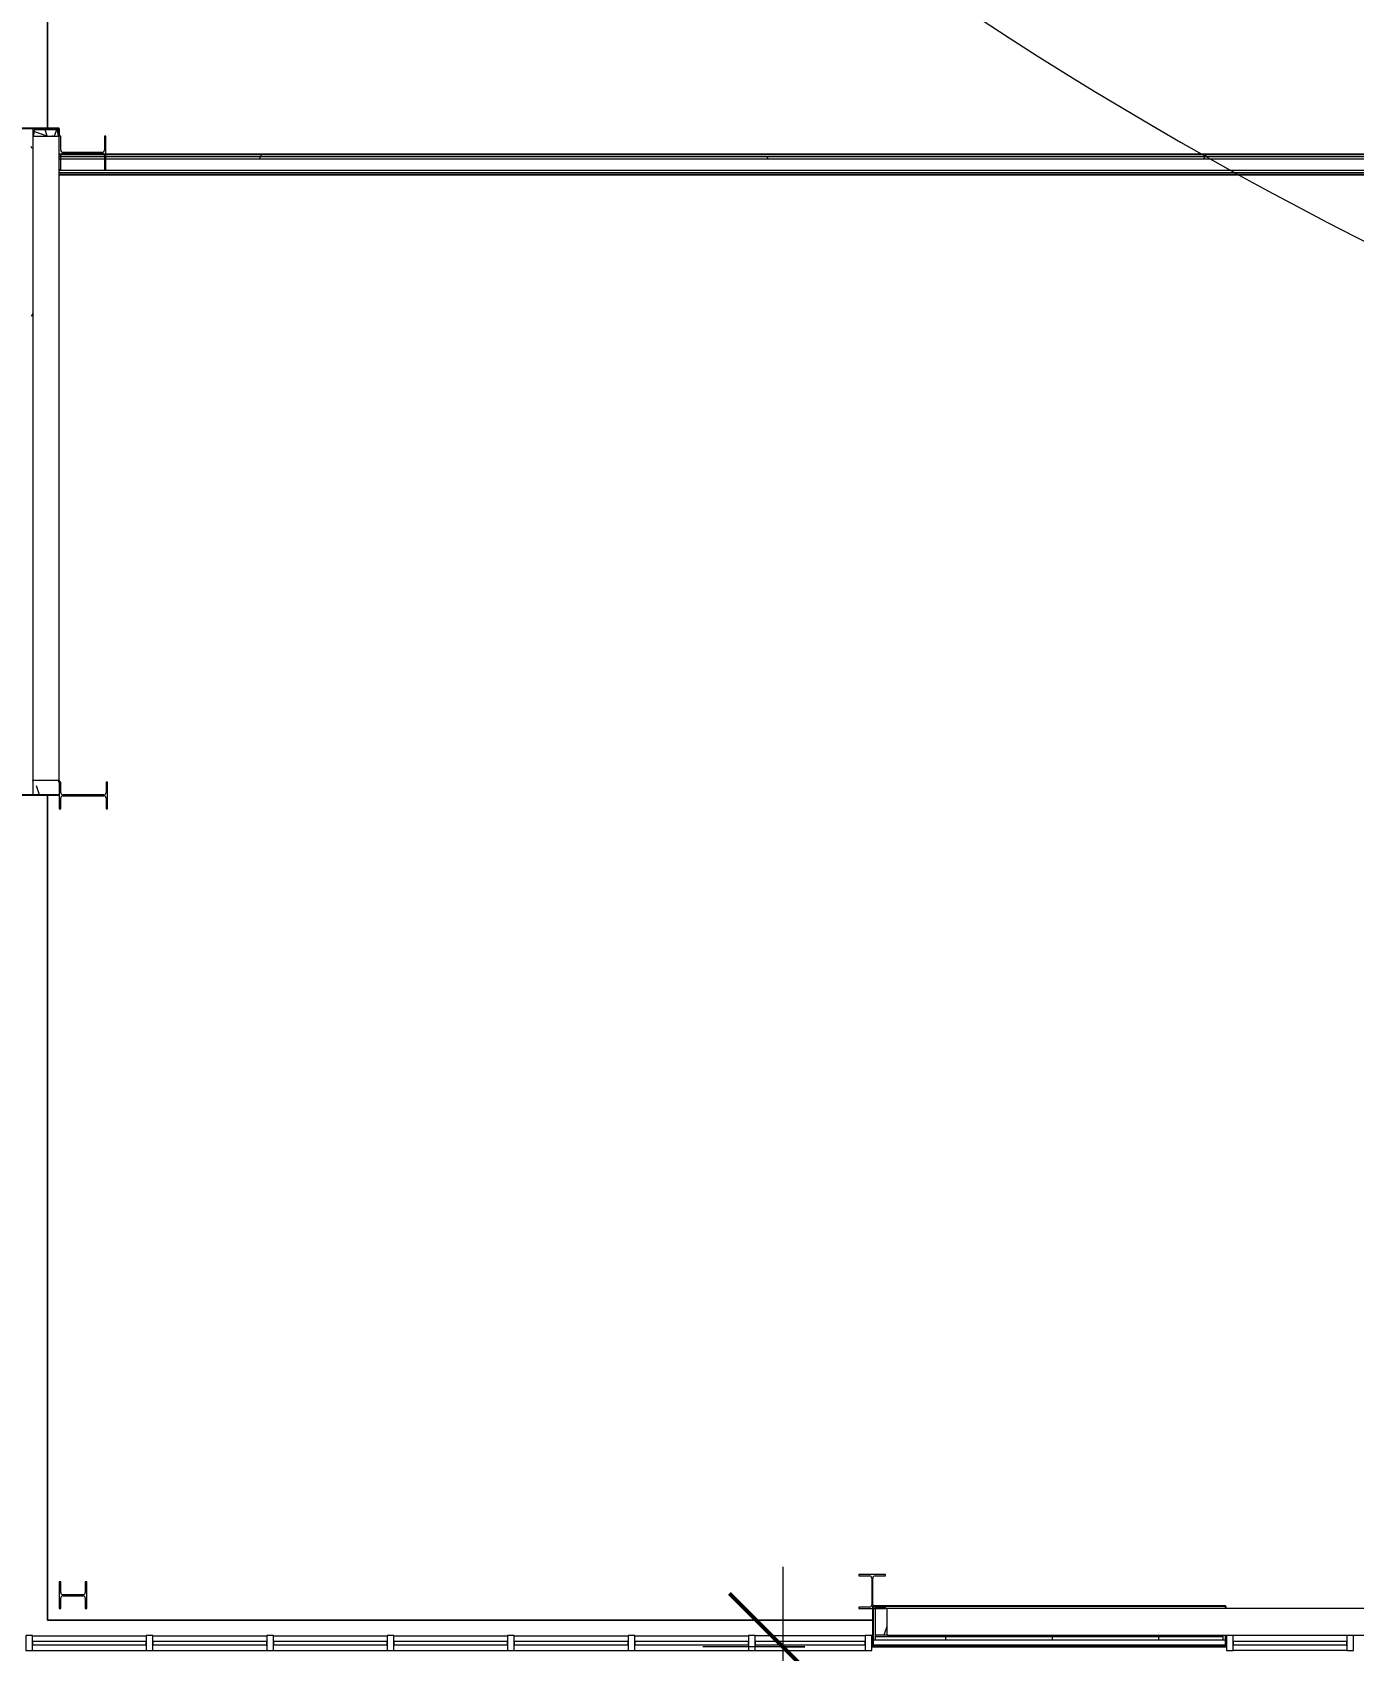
# Model space of a CAD drawing. Header units: inches. Extents: x 20001 to 27263, y -26025 to -18997.
# Drawn here: x 22061.5 to 22458.5, y -22799.9 to -22313.9 of the extents above; entities that cross this region are included whole.
import ezdxf

# ---------------------------------------------------------------- set-up
doc = ezdxf.new("R2010")
doc.units = ezdxf.units.IN
doc.header["$MEASUREMENT"] = 0
for name, color, linetype, lineweight in [('A-ANNO-DIMS', 211, 'Continuous', 9), ('A-ANNO-DIMS-256', 211, 'Continuous', 9), ('A-FLOR', 192, 'Continuous', 13), ('A-GLAZ-CURT', 52, 'Continuous', 13), ('A-GLAZ-CWMG', 51, 'Continuous', 13), ('A-WALL', 113, 'Continuous', 13), ('A-WALL-PATT', 111, 'Continuous', 25), ('C-TOPO', 7, 'Continuous', 13), ('G-ANNO-TEXT', 231, 'Continuous', 9), ('I-WALL', 2, 'Continuous', 13), ('L-SITE-WALL', 31, 'Continuous', 13), ('S-BEAM', 12, 'Continuous', 13), ('S-COLS', 52, 'Continuous', 13)]:
    doc.layers.add(name, color=color, linetype=linetype, lineweight=lineweight)
doc.styles.add('Arial_B', font='arialbd.ttf', dxfattribs={"height": 24.354149})
doc.dimstyles.new('OD_Dimension_-_1_4__Tol__1', dxfattribs={"dimscale": 12, "dimtxt": 24, "dimasz": 2.666667, "dimexe": 2, "dimexo": 1.333333, "dimgap": 1.333333, "dimtad": 1, "dimrnd": 0.25, "dimzin": 1, "dimdsep": 46, "dimlunit": 4, "dimtxsty": 'Arial_B', "dimblk1": 'OBLIQUE', "dimblk2": 'OBLIQUE', "dimsah": 1, "dimcen": 0.09, "dimdle": 2, "dimazin": 0, "dimtfac": 1, "dimtdec": 4, "dimtix": 1, "dimtmove": 0, "dimatfit": 3, "dimfxl": 1, "dimtvp": 1, "dimtfill": 1, "dimfrac": 2, "dimtolj": 1, "dimtzin": 0, "dimlwd": 13, "dimlwe": 13, "dimarcsym": 2})
pattern_1 = [(161.57, (1.28, 1.28), (-10.24040374, -0.00056827), [0, -72.858, 8.09, 0]), (18.43, (-1.28, 1.28), (-10.24040374, 0.00056827), [0, -72.858, 8.09, 0]), (108.43, (1.28, 1.28), (5.1184649, -25.6019259), [24.282, -56.666]), (71.57, (-1.28, 1.28), (5.1184649, 25.6019259), [24.282, -56.666])]
pattern_2 = [(0, (0, 0), (40.96, 10.24), [3.379, -27.341, 3.379, -27.341, -163.84]), (0, (0, 0), (40.96, 10.24), [-61.44, 3.379, -58.061, 3.379, -27.341, -71.68]), (0, (0, 0), (40.96, 10.24), [-153.6, 3.379, -17.101, 3.379, -47.821]), (120, (15.36, 5.12), (-29.3481, 30.3524005), [3.379, -27.341, 3.379, -27.341, -163.84]), (120, (15.36, 5.12), (-29.3481, 30.3524005), [-61.44, 3.379, -58.061, 3.379, -27.341, -71.68]), (120, (15.36, 5.12), (-29.3481, 30.3524005), [-153.6, 3.379, -17.101, 3.379, -47.821]), (240, (20.48, 25.6), (-11.6119, -40.5924005), [3.379, -27.341, 3.379, -27.341, -163.84]), (240, (20.48, 25.6), (-11.6119, -40.5924005), [-61.44, 3.379, -58.061, 3.379, -27.341, -71.68]), (240, (20.48, 25.6), (-11.6119, -40.5924005), [-153.6, 3.379, -17.101, 3.379, -47.821])]
pattern_3 = [(0, (0, 0), (81.92, 20.48), [3.379, -58.061, 3.379, -58.061, -327.68]), (0, (0, 0), (81.92, 20.48), [-122.88, 3.379, -119.501, 3.379, -58.061, -143.36]), (0, (0, 0), (81.92, 20.48), [-307.2, 3.379, -37.581, 3.379, -99.021]), (120, (30.72, 10.24), (-58.6962, 60.704801), [3.379, -58.061, 3.379, -58.061, -327.68]), (120, (30.72, 10.24), (-58.6962, 60.704801), [-122.88, 3.379, -119.501, 3.379, -58.061, -143.36]), (120, (30.72, 10.24), (-58.6962, 60.704801), [-307.2, 3.379, -37.581, 3.379, -99.021]), (240, (40.96, 51.2), (-23.2238, -81.184801), [3.379, -58.061, 3.379, -58.061, -327.68]), (240, (40.96, 51.2), (-23.2238, -81.184801), [-122.88, 3.379, -119.501, 3.379, -58.061, -143.36]), (240, (40.96, 51.2), (-23.2238, -81.184801), [-307.2, 3.379, -37.581, 3.379, -99.021])]

# ---------------------------------------------------------------- blocks, each defined once
blk = doc.blocks.new('Struct_Xcel_Sports Complex_rvt-1-Site Plan - Phase 1')
at = {"layer": 'A-FLOR', "color": 7}
for p, q in [((22066.14, -22342.74), (22066.14, -22132.8)), ((22066.14, -22790.8), (22066.14, -22542.93)), ((22314.02, -22790.8), (22066.14, -22790.8))]:
    blk.add_line(p, q, dxfattribs=at)
at = {"layer": 'L-SITE-WALL', "color": 7}
for p, q in [((22066.14, -22132.8), (22066.14, -22342.74)), ((22066.14, -22542.93), (22066.14, -22790.8)), ((22066.14, -22790.8), (22314.02, -22790.8)), ((22420.33, -22798.8), (22313.77, -22798.8))]:
    blk.add_line(p, q, dxfattribs=at)
blk = doc.blocks.new('Girt_C - 8_D-1836742-Site Plan - Phase 1')
at = {"layer": 'S-BEAM'}
for p, q in [((22061.64, -22345.08), (22061.64, -22538.55)), ((22061.64, -22345.08), (22061.83, -22345.08)), ((22061.83, -22345.08), (22069.45, -22345.08)), ((22069.45, -22345.08), (22069.64, -22345.08)), ((22069.64, -22538.55), (22069.64, -22345.08)), ((22061.83, -22538.55), (22061.64, -22538.55)), ((22069.45, -22538.55), (22061.83, -22538.55)), ((22069.64, -22538.55), (22069.45, -22538.55))]:
    blk.add_line(p, q, dxfattribs=at)
blk = doc.blocks.new('W-Wide Flange-Column - B4_C-1389226-Site Plan - Phase 1')
at = {"layer": 'S-COLS', "lineweight": 9}
h = blk.add_hatch(dxfattribs=at)
h.set_pattern_fill('FP_11', color=256, style=0, pattern_type=2)
h.set_pattern_definition([(135, (-22783.303, -22073.765), (-25.342707, -25.342707), []), (135, (-22821.703, -22073.765), (-25.342707, -25.342707), [])])
h.paths.add_polyline_path([(4, -4.12), (4, -3.69), (0.84, -3.69), (0.35, -3.49), (0.14, -3), (0.14, 3), (0.35, 3.49), (0.84, 3.69), (4, 3.69), (4, 4.13), (-4, 4.13), (-4, 3.69), (-0.84, 3.69), (-0.35, 3.49), (-0.14, 3), (-0.14, -3), (-0.35, -3.49), (-0.84, -3.69), (-4, -3.69), (-4, -4.12)], flags=0)
at = {"layer": 'S-COLS', "lineweight": 15}
for p, q in [((4, 4.13), (-4, 4.13)), ((-4, 4.13), (-4, 3.69)), ((-4, 3.69), (-0.84, 3.69)), ((-0.14, 3), (-0.14, -3)), ((0.14, -3), (0.14, 3)), ((0.84, 3.69), (4, 3.69)), ((4, 3.69), (4, 4.13)), ((-0.84, -3.69), (-4, -3.69)), ((-4, -3.69), (-4, -4.12)), ((-4, -4.12), (4, -4.12)), ((4, -3.69), (0.84, -3.69)), ((4, -4.12), (4, -3.69))]:
    blk.add_line(p, q, dxfattribs=at)
for centre, start, end in [((-0.84, 3), 0, 90), ((0.84, 3), 90, 180), ((-0.84, -3), 270, 0), ((0.84, -3), 180, 270)]:
    blk.add_arc(centre, 0.691, start, end, dxfattribs=at)
blk = doc.blocks.new('Girt_C - 8_D-1405489-Site Plan - Phase 1')
at = {"layer": 'S-BEAM'}
for p, q in [((22799.39, -22787.3), (22318.39, -22787.3)), ((22318.39, -22787.49), (22318.39, -22787.3)), ((22318.39, -22795.12), (22318.39, -22787.49)), ((22799.39, -22787.3), (22799.39, -22787.49)), ((22799.39, -22787.49), (22799.39, -22795.12)), ((22318.39, -22795.3), (22318.39, -22795.12)), ((22318.39, -22795.3), (22799.39, -22795.3)), ((22799.39, -22795.12), (22799.39, -22795.3))]:
    blk.add_line(p, q, dxfattribs=at)
blk = doc.blocks.new('W-Wide Flange-Column - B4_F-1389255-Site Plan - Phase 1')
at = {"layer": 'S-COLS', "lineweight": 9}
h = blk.add_hatch(dxfattribs=at)
h.set_pattern_fill('FP_14', color=256, style=0, pattern_type=2)
h.set_pattern_definition([(135, (-22543.053, -22076.89), (-25.342707, -25.342707), []), (135, (-22581.453, -22076.89), (-25.342707, -25.342707), [])])
h.paths.add_polyline_path([(4, 6.82), (4, 7.25), (-4, 7.25), (-4, 6.82), (-0.84, 6.82), (-0.35, 6.61), (-0.14, 6.12), (-0.14, -6.12), (-0.35, -6.61), (-0.84, -6.82), (-4, -6.82), (-4, -7.25), (4, -7.25), (4, -6.82), (0.84, -6.82), (0.35, -6.61), (0.14, -6.12), (0.14, 6.12), (0.35, 6.61), (0.84, 6.82)], flags=0)
at = {"layer": 'S-COLS', "lineweight": 15}
for p, q in [((4, 7.25), (-4, 7.25)), ((-4, 7.25), (-4, 6.82)), ((-4, 6.82), (-0.84, 6.82)), ((-0.14, 6.12), (-0.14, -6.12)), ((0.14, -6.12), (0.14, 6.12)), ((0.84, 6.82), (4, 6.82)), ((4, 6.82), (4, 7.25)), ((-0.84, -6.82), (-4, -6.82)), ((-4, -6.82), (-4, -7.25)), ((-4, -7.25), (4, -7.25)), ((4, -6.82), (0.84, -6.82)), ((4, -7.25), (4, -6.82))]:
    blk.add_line(p, q, dxfattribs=at)
for centre, start, end in [((-0.84, 6.12), 0, 90), ((0.84, 6.12), 90, 180), ((-0.84, -6.12), 270, 0), ((0.84, -6.12), 180, 270)]:
    blk.add_arc(centre, 0.691, start, end, dxfattribs=at)
blk = doc.blocks.new('System Panel - INSULATED LOW-E GLAZING _SEE ELEVATIONS FOR U-FACTOR_ SHGC_ _ LT_-1142335-Site Plan - Phase 1')
at = {"layer": 'A-GLAZ-CURT', "lineweight": 9}
for p, q in [((16.53125, -0.25), (-16.53125, -0.25)), ((-16.53125, -0.25), (-16.53125, -1.25)), ((-16.53125, -1.25), (16.53125, -1.25)), ((16.53125, -1.25), (16.53125, -0.25))]:
    blk.add_line(p, q, dxfattribs=at)
at = {"layer": 'A-GLAZ-CURT'}
for p, q in [((-16.53125, -1.25), (-16.53125, -0.25)), ((16.53125, -0.25), (-16.53125, -0.25)), ((-16.53125, -1.25), (16.53125, -1.25)), ((16.53125, -0.25), (16.53125, -1.25))]:
    blk.add_line(p, q, dxfattribs=at)
blk = doc.blocks.new('Rectangular Mullion - Exterior 2_ x 4_5_-1135321-Site Plan - Phase 1')
at = {"layer": 'A-GLAZ-CWMG'}
for p, q in [((22278.7, -22795.43), (22311.77, -22795.43)), ((22278.7, -22799.93), (22311.77, -22799.93))]:
    blk.add_line(p, q, dxfattribs=at)
blk = doc.blocks.new('Rectangular Mullion - Exterior 2_ x 4_5_-1142382-Site Plan - Phase 1')
at = {"layer": 'A-GLAZ-CWMG'}
for p, q in [((0, 3), (-2, 3)), ((-2, 3), (-2, -1.5)), ((0, -1.5), (0, 3)), ((-2, -1.5), (0, -1.5))]:
    blk.add_line(p, q, dxfattribs=at)
blk = doc.blocks.new('System Panel - INSULATED LOW-E GLAZING _SEE ELEVATIONS FOR U-FACTOR_ SHGC_ _ LT_-827433-Site Plan - Phase 1')
at = {"layer": 'A-GLAZ-CURT', "lineweight": 9}
for p, q in [((17.09375, -0.25), (-17.09375, -0.25)), ((-17.09375, -0.25), (-17.09375, -1.25)), ((-17.09375, -1.25), (17.09375, -1.25)), ((17.09375, -1.25), (17.09375, -0.25))]:
    blk.add_line(p, q, dxfattribs=at)
at = {"layer": 'A-GLAZ-CURT'}
for p, q in [((-17.09375, -1.25), (-17.09375, -0.25)), ((17.09375, -0.25), (-17.09375, -0.25)), ((-17.09375, -1.25), (17.09375, -1.25)), ((17.09375, -0.25), (17.09375, -1.25))]:
    blk.add_line(p, q, dxfattribs=at)
blk = doc.blocks.new('Rectangular Mullion - Exterior 2_ x 4_5_-769211-Site Plan - Phase 1')
at = {"layer": 'A-GLAZ-CWMG'}
for p, q in [((26281.52, -22759.18), (26281.52, -22724.99)), ((26286.02, -22759.18), (26286.02, -22724.99))]:
    blk.add_line(p, q, dxfattribs=at)
blk = doc.blocks.new('Rectangular Mullion - Exterior 2_ x 4_5_-827464-Site Plan - Phase 1')
at = {"layer": 'A-GLAZ-CWMG'}
for p, q in [((-1, 3), (1, 3)), ((-1, -1.5), (-1, 3)), ((1, 3), (1, -1.5)), ((1, -1.5), (-1, -1.5))]:
    blk.add_line(p, q, dxfattribs=at)
blk = doc.blocks.new('Rectangular Mullion - Exterior 2_ x 4_5_-V13-Site Plan - Phase 1')
at = {"layer": 'A-GLAZ-CWMG'}
for p, q in [((26281.52, -22795.37), (26281.52, -22761.18)), ((26286.02, -22795.37), (26286.02, -22761.18))]:
    blk.add_line(p, q, dxfattribs=at)
blk = doc.blocks.new('Rectangular Mullion - Exterior 2_ x 4_5_-1115231-Site Plan - Phase 1')
at = {"layer": 'A-GLAZ-CWMG'}
for p, q in [((-1, 3), (1, 3)), ((-1, -1.5), (-1, 3)), ((1, 3), (1, -1.5)), ((1, -1.5), (-1, -1.5))]:
    blk.add_line(p, q, dxfattribs=at)
blk = doc.blocks.new('Rectangular Mullion - Exterior 2_ x 4_5_-1142359-Site Plan - Phase 1')
at = {"layer": 'A-GLAZ-CWMG'}
for p, q in [((-2, 1.5), (0, 1.5)), ((-2, -3), (-2, 1.5)), ((0, 1.5), (0, -3)), ((0, -3), (-2, -3))]:
    blk.add_line(p, q, dxfattribs=at)
blk = doc.blocks.new('Rectangular Mullion - Exterior 2_ x 4_5_-1142353-Site Plan - Phase 1')
at = {"layer": 'A-GLAZ-CWMG'}
for p, q in [((0, 1.5), (-2, 1.5)), ((-2, 1.5), (-2, -3)), ((0, -3), (0, 1.5)), ((-2, -3), (0, -3))]:
    blk.add_line(p, q, dxfattribs=at)
blk = doc.blocks.new('System Panel - INSULATED LOW-E GLAZING _SEE ELEVATIONS FOR U-FACTOR_ SHGC_ _ LT_-827454-Site Plan - Phase 1')
at = {"layer": 'A-GLAZ-CURT', "lineweight": 9}
for p, q in [((17.09375, 1.25), (-17.09375, 1.25)), ((-17.09375, 1.25), (-17.09375, 0.25)), ((-17.09375, 0.25), (17.09375, 0.25)), ((17.09375, 0.25), (17.09375, 1.25))]:
    blk.add_line(p, q, dxfattribs=at)
at = {"layer": 'A-GLAZ-CURT'}
for p, q in [((-17.09375, 0.25), (-17.09375, 1.25)), ((17.09375, 1.25), (-17.09375, 1.25)), ((-17.09375, 0.25), (17.09375, 0.25)), ((17.09375, 1.25), (17.09375, 0.25))]:
    blk.add_line(p, q, dxfattribs=at)
blk = doc.blocks.new('Rectangular Mullion - Exterior 2_ x 4_5_-1060760-Site Plan - Phase 1')
at = {"layer": 'A-GLAZ-CWMG'}
for p, q in [((25834.02, -22795.43), (25799.83, -22795.43)), ((25834.02, -22799.93), (25799.83, -22799.93))]:
    blk.add_line(p, q, dxfattribs=at)
blk = doc.blocks.new('DIMBLOCK69-Site Plan - Phase 1')
at = {"layer": 'A-ANNO-DIMS-256', "lineweight": 13}
for p, q in [((22058.14, -22806.8), (22058.14, -22889.77)), ((22058.14, -22865.77), (22058.14, -22806.8)), ((21407.24, -22859.15), (21407.24, -22889.77)), ((21407.24, -22865.77), (21407.24, -22859.15)), ((21407.24, -22865.77), (22058.14, -22865.77))]:
    blk.add_line(p, q, dxfattribs=at)
at = {"layer": 'A-ANNO-DIMS-256', "lineweight": 50}
for p, q in [((21407.24, -22865.77), (21423.24, -22849.77)), ((22058.14, -22865.77), (22074.14, -22849.77)), ((21407.24, -22865.77), (21391.24, -22881.77)), ((22058.14, -22865.77), (22042.14, -22881.77))]:
    blk.add_line(p, q, dxfattribs=at)
at = {"layer": 'A-ANNO-DIMS-256', "color": 0, "lineweight": 13, "insert": (21678.78, -22818.56), "char_height": 24.354, "width": 129.3714, "attachment_point": 1, "line_spacing_factor": 0.938532, "style": 'Arial_B', "bg_fill": 3, "box_fill_scale": 1.25, "bg_fill_color": 0, "bg_fill_transparency": 0}
blk.add_mtext('54\' - 3"', dxfattribs=at)
blk = doc.blocks.new('_Oblique')
at = {"color": 0, "linetype": 'ByBlock', "lineweight": -2}
blk.add_line((-0.5, -0.5), (0.5, 0.5), dxfattribs=at)
blk = doc.blocks.new('DIMBLOCK70-Site Plan - Phase 1')
at = {"layer": 'A-ANNO-DIMS-256', "lineweight": 13}
for p, q in [((22058.14, -22806.8), (22058.14, -22889.77)), ((22058.14, -22865.77), (22058.14, -22806.8)), ((22883.02, -22859.15), (22883.02, -22889.77)), ((22883.02, -22865.77), (22883.02, -22859.15)), ((22058.14, -22865.77), (22883.02, -22865.77))]:
    blk.add_line(p, q, dxfattribs=at)
at = {"layer": 'A-ANNO-DIMS-256', "lineweight": 50}
for p, q in [((22058.14, -22865.77), (22074.14, -22849.77)), ((22883.02, -22865.77), (22899.02, -22849.77)), ((22058.14, -22865.77), (22042.14, -22881.77)), ((22883.02, -22865.77), (22867.02, -22881.77))]:
    blk.add_line(p, q, dxfattribs=at)
at = {"layer": 'A-ANNO-DIMS-256', "color": 0, "lineweight": 13, "insert": (22389.24, -22818.56), "char_height": 24.3541, "width": 195.2, "attachment_point": 1, "line_spacing_factor": 0.938532, "style": 'Arial_B', "bg_fill": 3, "box_fill_scale": 1.25, "bg_fill_color": 0, "bg_fill_transparency": 0}
blk.add_mtext('68\' - 8 3/4"', dxfattribs=at)
blk = doc.blocks.new('DIMBLOCK103-Site Plan - Phase 1')
at = {"layer": 'A-ANNO-DIMS-256', "lineweight": 13}
for p, q in [((22287.01, -22774.8), (22287.01, -23043.09)), ((22293.64, -22798.8), (22263.01, -22798.8)), ((22287.01, -22798.8), (22293.64, -22798.8)), ((22293.64, -23043.09), (22263.01, -23043.09)), ((22287.01, -23043.09), (22293.64, -23043.09))]:
    blk.add_line(p, q, dxfattribs=at)
at = {"layer": 'A-ANNO-DIMS-256', "lineweight": 50}
for p, q in [((22287.01, -22798.8), (22271.01, -22782.8)), ((22287.01, -22798.8), (22303.01, -22814.8)), ((22287.01, -23043.09), (22271.01, -23027.09)), ((22287.01, -23043.09), (22303.01, -23059.09))]:
    blk.add_line(p, q, dxfattribs=at)
at = {"layer": 'A-ANNO-DIMS-256', "color": 0, "lineweight": 13, "insert": (22239.8, -23002.28), "char_height": 24.3541, "width": 195.2, "attachment_point": 1, "rotation": 90, "line_spacing_factor": 0.938532, "style": 'Arial_B', "bg_fill": 3, "box_fill_scale": 1.25, "bg_fill_color": 0, "bg_fill_transparency": 0}
blk.add_mtext('20\' - 4 1/4"', dxfattribs=at)

msp = doc.modelspace()

# ---------------------------------------------------------------- hatches: boundary and pattern name
at = {"layer": 'A-WALL-PATT', "lineweight": 9}
h = msp.add_hatch(dxfattribs=at)
h.set_pattern_fill('FP_12', color=256, style=0, pattern_type=2)
h.set_pattern_definition(pattern_2)
h.paths.add_polyline_path([(22061.14023, -22542.92781), (22061.64023, -22542.92781), (22061.64023, -22342.74031), (22061.14023, -22342.74031), (22061.14023, -22538.55281)], flags=0)
h = msp.add_hatch(dxfattribs=at)
h.set_pattern_fill('FP_10', color=256, style=0, pattern_type=2)
h.set_pattern_definition(pattern_1)
h.paths.add_polyline_path([(22069.61454, -22542.92781), (22069.64023, -22542.92781), (22069.53085, -22538.55281), (22061.64023, -22538.55281), (22061.64023, -22542.92781), (22069.54648, -22542.92781)], flags=0)
h.paths.add_polyline_path([(22061.64023, -22345.08031), (22069.64023, -22345.08031), (22069.53085, -22342.74031), (22061.64023, -22342.74031)], flags=0)
h = msp.add_hatch(dxfattribs=at)
h.set_pattern_fill('FP_9', color=256, style=0, pattern_type=2)
h.set_pattern_definition(pattern_3)
h.paths.add_polyline_path([(22781.38923, -22351.17781), (22781.38923, -22350.55281), (22069.64023, -22350.55281), (22069.64023, -22351.17781), (22779.27842, -22351.17781)], flags=0)
h = msp.add_hatch(dxfattribs=at)
h.set_pattern_fill('FP_9', color=256, style=0, pattern_type=2)
h.set_pattern_definition(pattern_3)
h.paths.add_polyline_path([(22781.38923, -22351.80281), (22781.38923, -22351.17781), (22069.64023, -22351.17781), (22069.64023, -22351.80281), (22779.27842, -22351.80281)], flags=0)
h = msp.add_hatch(dxfattribs=at)
h.set_pattern_fill('FP_9', color=256, style=0, pattern_type=2)
h.set_pattern_definition(pattern_3)
h.paths.add_polyline_path([(22779.27842, -22355.92781), (22781.38923, -22355.92781), (22781.38923, -22355.30281), (22069.64023, -22355.30281), (22069.64023, -22355.92781), (22752.55575, -22355.92781)], flags=0)
h = msp.add_hatch(dxfattribs=at)
h.set_pattern_fill('FP_9', color=256, style=0, pattern_type=2)
h.set_pattern_definition(pattern_3)
h.paths.add_polyline_path([(22781.38923, -22356.55281), (22781.38923, -22355.92781), (22069.64023, -22355.92781), (22069.64023, -22356.55281), (22779.27842, -22356.55281)], flags=0)
h = msp.add_hatch(dxfattribs=at)
h.set_pattern_fill('FP_10', color=256, style=0, pattern_type=2)
h.set_pattern_definition(pattern_1)
h.paths.add_polyline_path([(22314.76523, -22795.30281), (22318.39023, -22795.19344), (22318.39023, -22787.30281), (22314.76523, -22787.41219), (22314.76523, -22795.06748)], flags=0)
h.paths.add_polyline_path([(22809.95273, -22795.30281), (22809.95273, -22787.30281), (22799.39023, -22787.41219), (22799.39023, -22795.30281), (22806.00108, -22795.30281)], flags=0)
h = msp.add_hatch(dxfattribs=at)
h.set_pattern_fill('FP_12', color=256, style=0, pattern_type=2)
h.set_pattern_definition(pattern_2)
h.paths.add_polyline_path([(22618.94242, -22795.80281), (22809.95273, -22795.80281), (22809.95273, -22795.30281), (22459.51523, -22795.30281), (22459.51523, -22795.80281), (22592.21975, -22795.80281)], flags=0)
h.paths.add_polyline_path([(22314.76523, -22795.80281), (22419.32773, -22795.80281), (22419.32773, -22795.30281), (22314.76523, -22795.30281)], flags=0)
h = msp.add_hatch(dxfattribs=at)
h.set_pattern_fill('FP_13', color=256, style=0, pattern_type=2)
h.set_pattern_definition([(0, (0, 0), (0, 32), []), (90, (0, 0), (-32, 2e-15), [])])
h.paths.add_polyline_path([(22419.32773, -22796.80281), (22419.32773, -22795.80281), (22314.76523, -22795.80281), (22314.76523, -22796.80281), (22324.99308, -22796.80281)], flags=0)
h.paths.add_polyline_path([(22485.32908, -22796.80281), (22809.95273, -22796.80281), (22809.95273, -22795.80281), (22459.51523, -22795.80281), (22459.51523, -22796.80281)], flags=0)
at = {"layer": 'S-COLS', "lineweight": 9}
h = msp.add_hatch(dxfattribs=at)
h.set_pattern_fill('FP_8', color=256, style=0, pattern_type=2)
h.set_pattern_definition([(45, (0, 0), (-25.342707, 25.342707), []), (45, (0, 38.4), (-25.342707, 25.342707), [])])
h.paths.add_polyline_path([(22061.64023, -22345.08031), (22061.916, -22344.96608), (22062.03023, -22344.69031), (22062.29108, -22343.04331), (22068.98937, -22343.04331), (22069.36445, -22344.96608), (22069.64023, -22345.08031), (22069.64023, -22342.74031), (22061.64023, -22342.74031)], flags=0)

# ---------------------------------------------------------------- linework, layer by layer
at = {"layer": 'A-WALL', "lineweight": 25}
for p, q in [((22069.64023, -22342.74031), (22058.32773, -22342.74031)), ((22069.64023, -22345.08031), (22069.64023, -22342.74031)), ((22069.64023, -22539.05281), (22069.64023, -22538.55281)), ((22058.32773, -22542.92781), (22069.64023, -22542.92781)), ((22420.07773, -22786.55281), (22314.01523, -22786.55281)), ((22314.01523, -22786.55281), (22314.01523, -22798.61531)), ((22420.07773, -22787.30281), (22420.07773, -22786.55281)), ((22420.07773, -22798.61531), (22420.07773, -22795.26318)), ((22314.01523, -22798.61531), (22420.07773, -22798.61531))]:
    msp.add_line(p, q, dxfattribs=at)
at = {"layer": 'A-WALL', "lineweight": 9}
for p, q in [((22061.64023, -22342.74031), (22061.64023, -22345.08031)), ((22069.64023, -22351.17781), (22781.38923, -22351.17781)), ((22069.64023, -22351.80281), (22781.38923, -22351.80281)), ((22069.64023, -22355.30281), (22781.38923, -22355.30281)), ((22069.64023, -22355.92781), (22781.38923, -22355.92781)), ((22061.64023, -22538.55281), (22061.64023, -22542.92781)), ((22314.76523, -22787.30281), (22314.76523, -22796.80281)), ((22318.39023, -22787.30281), (22314.76523, -22787.30281)), ((22318.39023, -22795.30281), (22314.76523, -22795.30281)), ((22419.32773, -22795.80281), (22314.76523, -22795.80281)), ((22419.32773, -22796.80281), (22419.32773, -22795.26329)), ((22420.07773, -22796.80281), (22314.01523, -22796.80281)), ((22420.07773, -22798.30281), (22314.01523, -22798.30281))]:
    msp.add_line(p, q, dxfattribs=at)
at = {"layer": 'C-TOPO'}
for p, q in [((22066.13965, -22342.74031), (22066.13965, -22132.80281)), ((22066.13965, -22790.80225), (22066.13965, -22542.92781)), ((22314.01523, -22790.80225), (22066.13965, -22790.80225))]:
    msp.add_line(p, q, dxfattribs=at)
at = {"layer": 'G-ANNO-TEXT', "color": 137}
msp.add_arc((22998.60686, -21315.20416), 1189.46784, 207.38657358, 270, dxfattribs=at)
at = {"layer": 'I-WALL', "lineweight": 25}
for p, q in [((22792.13923, -22350.55281), (22069.64023, -22350.55281)), ((22069.64023, -22356.55281), (22781.38923, -22356.55281))]:
    msp.add_line(p, q, dxfattribs=at)
at = {"layer": 'L-SITE-WALL'}
msp.add_line((22313.76523, -22798.80281), (22420.32773, -22798.80281), dxfattribs=at)
at = {"layer": 'S-COLS', "lineweight": 15}
for p, q in [((22069.64023, -22342.74031), (22061.64023, -22342.74031)), ((22061.64023, -22342.74031), (22061.64023, -22345.08031)), ((22062.03023, -22344.69031), (22062.29108, -22343.04331)), ((22062.29108, -22343.04331), (22068.98937, -22343.04331)), ((22068.98937, -22343.04331), (22069.25023, -22344.69031)), ((22069.64023, -22345.08031), (22069.64023, -22342.74031)), ((22070.07382, -22345.05281), (22069.64023, -22345.05281)), ((22070.07382, -22349.21687), (22070.07382, -22345.05281)), ((22083.64023, -22345.05281), (22083.20663, -22345.05281)), ((22083.20663, -22345.05281), (22083.20663, -22349.21687)), ((22083.64023, -22355.05281), (22083.64023, -22345.05281)), ((22070.07382, -22355.05281), (22070.07382, -22350.88875)), ((22082.51523, -22349.90828), (22070.76523, -22349.90828)), ((22070.76523, -22350.19734), (22082.51523, -22350.19734)), ((22083.20663, -22350.88875), (22083.20663, -22355.05281)), ((22069.64023, -22355.05281), (22070.07382, -22355.05281)), ((22083.20663, -22355.05281), (22083.64023, -22355.05281)), ((22317.89023, -22777.05281), (22309.89023, -22777.05281)), ((22309.89023, -22777.05281), (22309.89023, -22777.4864)), ((22309.89023, -22777.4864), (22313.05429, -22777.4864)), ((22313.74569, -22778.17781), (22313.74569, -22786.17781)), ((22314.03476, -22786.17781), (22314.03476, -22778.17781)), ((22314.72616, -22777.4864), (22317.89023, -22777.4864)), ((22317.89023, -22777.4864), (22317.89023, -22777.05281)), ((22313.05429, -22786.86922), (22309.89023, -22786.86922)), ((22309.89023, -22786.86922), (22309.89023, -22787.30281)), ((22309.89023, -22787.30281), (22317.89023, -22787.30281)), ((22317.89023, -22786.86922), (22314.72616, -22786.86922)), ((22317.89023, -22787.30281), (22317.89023, -22786.86922))]:
    msp.add_line(p, q, dxfattribs=at)
for centre, radius, start, end in [((22061.64023, -22344.69031), 0.39, 270, 0), ((22069.64023, -22344.69031), 0.39, 180, 270), ((22070.76523, -22349.21687), 0.69141, 180, 270), ((22070.76523, -22350.88875), 0.69141, 90, 180), ((22082.51523, -22349.21687), 0.69141, 270, 0), ((22082.51523, -22350.88875), 0.69141, 0, 90), ((22313.05429, -22778.17781), 0.69141, 0, 90), ((22314.72616, -22778.17781), 0.69141, 90, 180), ((22313.05429, -22786.17781), 0.69141, 270, 0), ((22314.72616, -22786.17781), 0.69141, 180, 270)]:
    msp.add_arc(centre, radius, start, end, dxfattribs=at)

# ---------------------------------------------------------------- block references
at = {"layer": 'A-GLAZ-CURT', "rotation": 180}
for name, p in [('System Panel - INSULATED LOW-E GLAZING _SEE ELEVATIONS FOR U-FACTOR_ SHGC_ _ LT_-827433-Site Plan - Phase 1', (22078.67148, -22798.42781)), ('System Panel - INSULATED LOW-E GLAZING _SEE ELEVATIONS FOR U-FACTOR_ SHGC_ _ LT_-827433-Site Plan - Phase 1', (22114.85898, -22798.42781)), ('System Panel - INSULATED LOW-E GLAZING _SEE ELEVATIONS FOR U-FACTOR_ SHGC_ _ LT_-827433-Site Plan - Phase 1', (22151.04648, -22798.42781)), ('System Panel - INSULATED LOW-E GLAZING _SEE ELEVATIONS FOR U-FACTOR_ SHGC_ _ LT_-827433-Site Plan - Phase 1', (22187.23398, -22798.42781)), ('System Panel - INSULATED LOW-E GLAZING _SEE ELEVATIONS FOR U-FACTOR_ SHGC_ _ LT_-827433-Site Plan - Phase 1', (22223.42148, -22798.42781)), ('System Panel - INSULATED LOW-E GLAZING _SEE ELEVATIONS FOR U-FACTOR_ SHGC_ _ LT_-827433-Site Plan - Phase 1', (22259.60898, -22798.42781)), ('System Panel - INSULATED LOW-E GLAZING _SEE ELEVATIONS FOR U-FACTOR_ SHGC_ _ LT_-1142335-Site Plan - Phase 1', (22295.23398, -22798.42781))]:
    msp.add_blockref(name, p, dxfattribs=at)
at = {"layer": 'A-GLAZ-CURT'}
msp.add_blockref('System Panel - INSULATED LOW-E GLAZING _SEE ELEVATIONS FOR U-FACTOR_ SHGC_ _ LT_-827454-Site Plan - Phase 1', (22439.42148, -22798.42781), dxfattribs=at)
at = {"layer": 'A-GLAZ-CWMG', "extrusion": (0, 0, -1)}
for name, p in [('Rectangular Mullion - Exterior 2_ x 4_5_-1115231-Site Plan - Phase 1', (-22060.57773, -22798.42781)), ('Rectangular Mullion - Exterior 2_ x 4_5_-1115231-Site Plan - Phase 1', (-22096.76523, -22798.42781)), ('Rectangular Mullion - Exterior 2_ x 4_5_-1115231-Site Plan - Phase 1', (-22132.95273, -22798.42781)), ('Rectangular Mullion - Exterior 2_ x 4_5_-1115231-Site Plan - Phase 1', (-22169.14023, -22798.42781)), ('Rectangular Mullion - Exterior 2_ x 4_5_-1115231-Site Plan - Phase 1', (-22205.32773, -22798.42781)), ('Rectangular Mullion - Exterior 2_ x 4_5_-1115231-Site Plan - Phase 1', (-22241.51523, -22798.42781)), ('Rectangular Mullion - Exterior 2_ x 4_5_-827464-Site Plan - Phase 1', (-22277.70273, -22798.42781))]:
    msp.add_blockref(name, p, dxfattribs=at)
at = {"layer": 'A-GLAZ-CWMG'}
for name, p, rotation in [('Rectangular Mullion - Exterior 2_ x 4_5_-V13-Site Plan - Phase 1', (44856.94304, 3486.08741), 270), ('Rectangular Mullion - Exterior 2_ x 4_5_-V13-Site Plan - Phase 1', (44893.13054, 3486.08741), 270), ('Rectangular Mullion - Exterior 2_ x 4_5_-V13-Site Plan - Phase 1', (44929.31804, 3486.08741), 270), ('Rectangular Mullion - Exterior 2_ x 4_5_-V13-Site Plan - Phase 1', (44965.50554, 3486.08741), 270), ('Rectangular Mullion - Exterior 2_ x 4_5_-V13-Site Plan - Phase 1', (45001.69304, 3486.08741), 270), ('Rectangular Mullion - Exterior 2_ x 4_5_-769211-Site Plan - Phase 1', (45001.69304, 3486.08741), 270), ('Rectangular Mullion - Exterior 2_ x 4_5_-1142353-Site Plan - Phase 1', (22420.32773, -22798.42781), 180)]:
    msp.add_blockref(name, p, dxfattribs=dict(at, rotation=rotation))
for name, p in [('Rectangular Mullion - Exterior 2_ x 4_5_-1135321-Site Plan - Phase 1', (0, 0)), ('Rectangular Mullion - Exterior 2_ x 4_5_-1142382-Site Plan - Phase 1', (22313.76523, -22798.42781)), ('Rectangular Mullion - Exterior 2_ x 4_5_-1060760-Site Plan - Phase 1', (-3377.5, 0))]:
    msp.add_blockref(name, p, dxfattribs=at)
at = {"layer": 'A-GLAZ-CWMG', "extrusion": (0, 0, -1), "rotation": 180}
msp.add_blockref('Rectangular Mullion - Exterior 2_ x 4_5_-1142359-Site Plan - Phase 1', (-22458.51523, -22798.42781), dxfattribs=at)
at = {"layer": 'S-BEAM'}
for name in ['Girt_C - 8_D-1836742-Site Plan - Phase 1', 'Girt_C - 8_D-1405489-Site Plan - Phase 1']:
    msp.add_blockref(name, (0, 0), dxfattribs=at)
at = {"layer": 'S-COLS', "rotation": 269.9999999999997}
for name, p in [('W-Wide Flange-Column - B4_F-1389255-Site Plan - Phase 1', (22076.89023, -22543.05281)), ('W-Wide Flange-Column - B4_C-1389226-Site Plan - Phase 1', (22073.76523, -22783.30281))]:
    msp.add_blockref(name, p, dxfattribs=at)

# ---------------------------------------------------------------- next in the draw order: dimensions: what is measured, and where the dimension line sits
at = {"layer": 'A-ANNO-DIMS', "lineweight": 13}
dim = msp.add_linear_dim(base=(22058.1402253517, -22865.7747364549), p1=(21407.2352253518, -22843.147319457), p2=(22058.1402253517, -22790.8028103972), dimstyle='OD_Dimension_-_1_4__Tol__1', override={"dimpost": '<>', "dimfxl": 653.00633}, dxfattribs=at)
dim.commit()
dim.dimension.update_dxf_attribs({"geometry": 'DIMBLOCK69-Site Plan - Phase 1', "text_midpoint": (21732.6877253518, -22837.3401658432)})

# ---------------------------------------------------------------- next in the draw order: dimensions: what is measured, and where the dimension line sits
dim = msp.add_linear_dim(base=(22883.0152253505, -22865.7747364549), p1=(22058.1402253517, -22790.8028103972), p2=(22883.0152253505, -22843.1473194569), dimstyle='OD_Dimension_-_1_4__Tol__1', override={"dimpost": '<>', "dimfxl": 826.534157}, dxfattribs=at)
dim.commit()
dim.dimension.update_dxf_attribs({"geometry": 'DIMBLOCK70-Site Plan - Phase 1', "text_midpoint": (22470.5777253511, -22837.1740393153)})

# ---------------------------------------------------------------- next in the draw order: dimensions: what is measured, and where the dimension line sits
dim = msp.add_linear_dim(base=(22287.01069, -23043.08555), p1=(22309.63811, -22798.80281), p2=(22309.63811, -23043.08555), angle=90, dimstyle='OD_Dimension_-_1_4__Tol__1', override={"dimpost": '<>', "dimfxl": 244.282743}, dxfattribs=at)
dim.commit()
dim.dimension.update_dxf_attribs({"geometry": 'DIMBLOCK103-Site Plan - Phase 1', "text_midpoint": (22258.4183, -22920.94418)})

# ---------------------------------------------------------------- next in the draw order: block references
at = {"lineweight": 5}
msp.add_blockref('Struct_Xcel_Sports Complex_rvt-1-Site Plan - Phase 1', (0, 0), dxfattribs=at)

doc.saveas('drawing.dxf')
